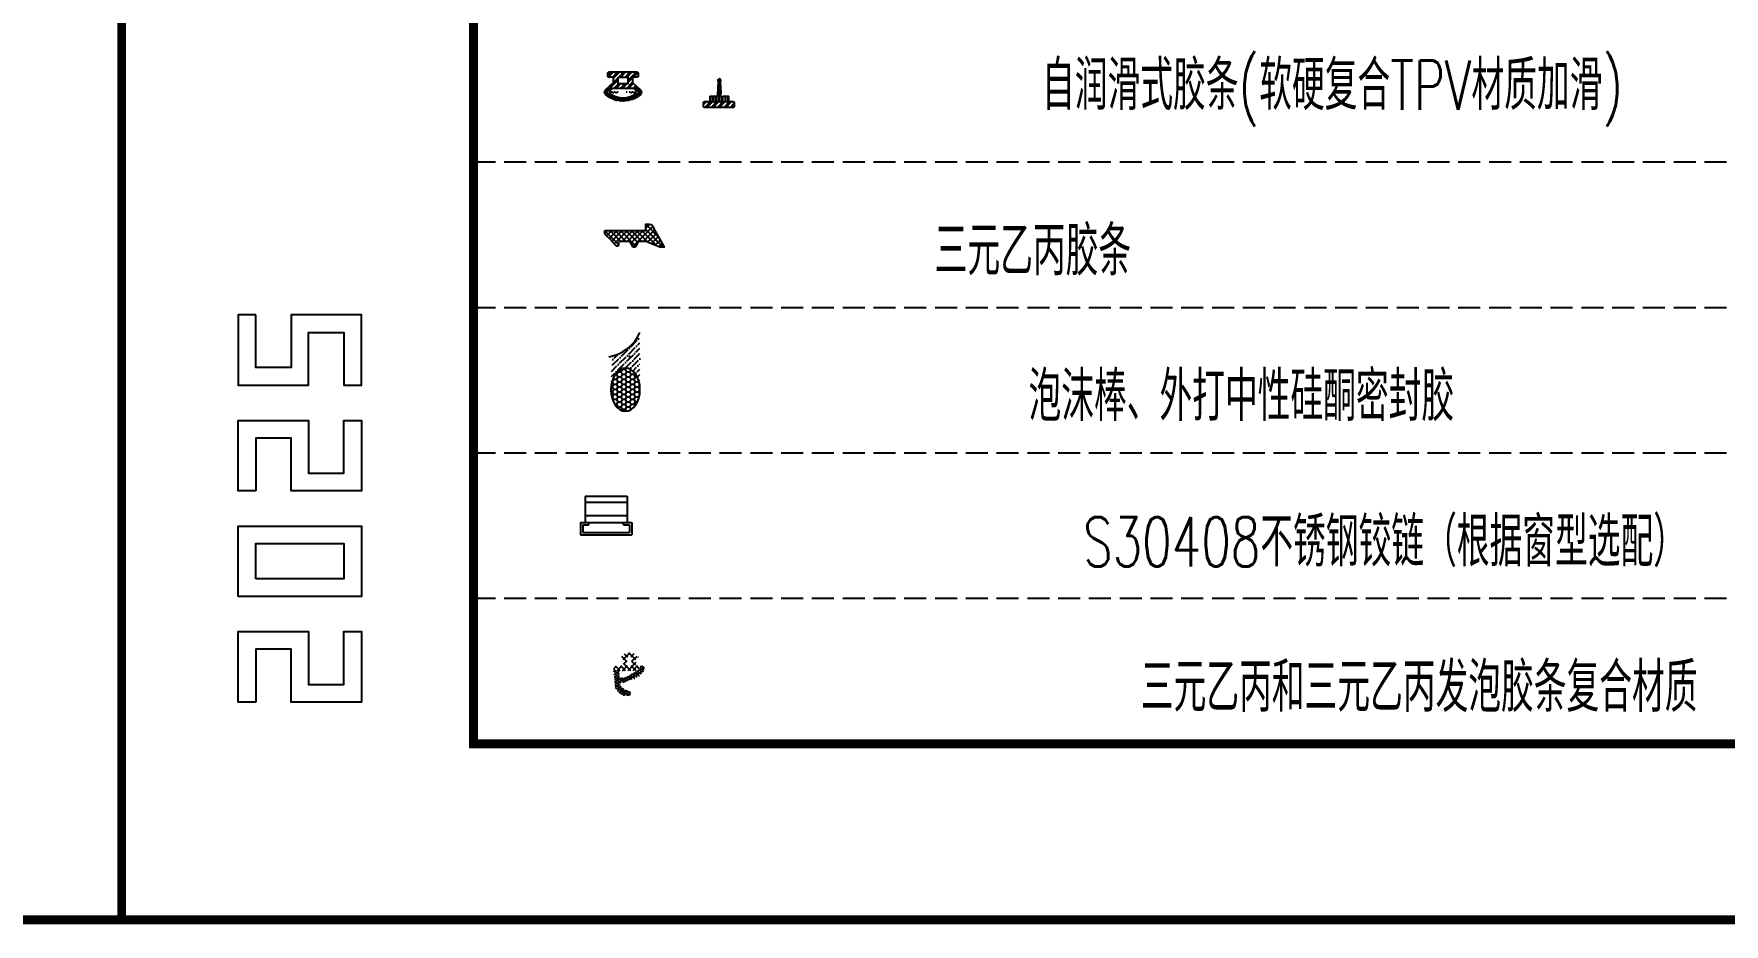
# Model space of a CAD drawing. Extents: x -202236 to 1002404, y -663931 to 1550022.
# Drawn here: x 25690 to 26267, y -357446 to -357142 of the extents above; entities that cross this region are included whole.
import ezdxf
from ezdxf.enums import TextEntityAlignment as Align

# ---------------------------------------------------------------- set-up
doc = ezdxf.new("R2010")
doc.units = 0
doc.linetypes.add('ZN-DASH', pattern=[0.35, 0.25, -0.1])
for name, color, linetype in [('!ZN1-填充-8', 8, 'Continuous'), ('!ZN1-文字-7', 7, 'Continuous'), ('!ZN4-辅助材料-1', 1, 'Continuous'), ('!ZN5-铝材断面-6', 6, 'Continuous'), ('!ZN6-虚线-8', 8, 'ZN-DASH'), ('0-cxFrame', 155, 'Continuous'), ('Fill', 8, 'Continuous')]:
    doc.layers.add(name, color=color, linetype=linetype)
doc.layers.add('0-cxText', color=131, linetype='Continuous', lineweight=25)
doc.styles.add('cx_tuming', font='simhei.ttf')
doc.styles.add('cx_tuqian1', font='')
doc.styles.add('ZN-字体1', font='romans.shx', dxfattribs={"width": 0.7, "bigfont": 'chinese.shx'})
doc.styles.add('ZNTextStyle', font='ROMANS.shx', dxfattribs={"width": 0.7, "bigfont": 'CHINESE.shx'})
doc.styles.add('黑体', font='simhei.ttf', dxfattribs={"height": 12})
doc.styles.get('cx_tuqian1').set_extended_font_data('SimSun')

# ---------------------------------------------------------------- blocks, each defined once
blk = doc.blocks.new('TK22.A2 L(Dragon)')
at = {"layer": '0-cxFrame', "color": 7, "const_width": 0.5}
blk.add_lwpolyline([(0, 0), (-594, 0), (-594, 420), (0, 420)], close=True, dxfattribs=at)
at = {"layer": '0-cxFrame', "const_width": 0.5}
blk.add_lwpolyline([(-80, 10), (-574, 10), (-574, 410), (-80, 410)], close=True, dxfattribs=at)
at = {"layer": 'Defpoints', "color": 2}
for points in [[(-586.372, 34.374), (-587.372, 34.374), (-587.372, 30.374), (-583.372, 30.374), (-583.372, 33.374), (-581.372, 33.374), (-581.372, 30.374), (-580.372, 30.374), (-580.372, 34.374), (-584.372, 34.374), (-584.372, 31.374), (-586.372, 31.374), (-586.372, 34.374)], [(-586.372, 24.374), (-587.372, 24.374), (-587.372, 28.374), (-583.372, 28.374), (-583.372, 25.374), (-581.372, 25.374), (-581.372, 28.374), (-580.372, 28.374), (-580.372, 24.374), (-584.372, 24.374), (-584.372, 27.374), (-586.372, 27.374), (-586.372, 24.374)], [(-586.372, 12.374), (-587.372, 12.374), (-587.372, 16.374), (-583.372, 16.374), (-583.372, 13.374), (-581.372, 13.374), (-581.372, 16.374), (-580.372, 16.374), (-580.372, 12.374), (-584.372, 12.374), (-584.372, 15.374), (-586.372, 15.374), (-586.372, 12.374)]]:
    blk.add_lwpolyline(points, dxfattribs=at)
for points in [[(-587.372, 18.374), (-587.372, 22.374), (-580.372, 22.374), (-580.372, 18.374)], [(-586.372, 19.374), (-586.372, 21.374), (-581.372, 21.374), (-581.372, 19.374)]]:
    blk.add_lwpolyline(points, close=True, dxfattribs=at)
at = {"style": '黑体', "flags": 4}
blk.add_attdef('图幅', text='', height=3.3, dxfattribs=at).set_placement((-40, 3), align=Align.RIGHT)
at = {"layer": '0-cxText', "flags": 4}
for tag, height, style, p in [('建设单位', 3.5, 'cx_tuming', (-45, 240)), ('项目名称', 3.5, 'cx_tuming', (-45, 210)), ('子项名称', 3.5, 'cx_tuming', (-45, 180)), ('工程编号', 3.3, 'cx_tuqian1', (-35, 165)), ('图名1', 3.5, 'cx_tuming', (-45, 87)), ('图名2', 3.5, 'cx_tuming', (-45, 79)), ('图名3', 3.5, 'cx_tuming', (-45, 71)), ('出图日期', 3.3, 'cx_tuqian1', (-39, 60)), ('专业', 3.3, 'cx_tuqian1', (-55, 52)), ('图号', 3.3, 'cx_tuqian1', (-55, 44)), ('版次', 3.3, 'cx_tuqian1', (-20, 44))]:
    blk.add_attdef(tag, text='', height=height, dxfattribs=dict(at, style=style)).set_placement(p, align=Align.MIDDLE)
at = {"layer": 'Defpoints', "color": 6, "flags": 4}
for tag, height, style, p in [('tufu', 3.3, '黑体', (-12, 12)), ('dwfname', 4, 'cx_tuqian1', (-80, 3))]:
    blk.add_attdef(tag, text='', height=height, dxfattribs=dict(at, style=style)).set_placement(p, align=Align.RIGHT)
blk = doc.blocks.new('20220630104636')
at = {"layer": '!ZN1-填充-8'}
h = blk.add_hatch(dxfattribs=at)
h.set_pattern_fill('ANSI32', color=256, scale=0.2)
h.set_pattern_definition([(45, (-36896.7324, 837.1094), (-0.67351921, 0.67351921), []), (45, (-36896.2834, 837.1094), (-0.67351921, 0.67351921), [])])
edge = h.paths.add_edge_path()
edge.add_arc((3.15, 0.9), 0.2, 0, 90)
edge.add_line((3.15, 1.1), (2.1, 1.1))
edge.add_line((2.1, 1.1), (-1.9, 1.1))
edge.add_line((-1.9, 1.1), (-3.15, 1.1))
edge.add_arc((-3.15, 0.9), 0.2, 90, 180)
edge.add_line((-3.35, 0.9), (-3.35, 0.2))
edge.add_arc((-3.15, 0.2), 0.2, 180, 270)
edge.add_line((-3.15, 0), (3.15, 0))
edge.add_arc((3.15, 0.2), 0.2, 270, 360)
edge.add_line((3.35, 0.2), (3.35, 0.9))
at = {"layer": 'Fill'}
h = blk.add_hatch(dxfattribs=at)
h.set_pattern_fill('DOTS', color=8, scale=0.2, angle=90, style=0)
h.set_pattern_definition([(90, (-36874.93458, 835.2653), (-0.3175, 0.15875), [0, -0.3175])])
h.paths.add_polyline_path([(0.46, 2.97), (0.36, 5.42, 2.214265), (-0.16, 5.42), (-0.28, 2.59, -0.40254), (-0.58, 2.3), (-1.75, 2.3, 0.414214), (-1.95, 2.1), (-1.95, 1.1), (-1.9, 1.1), (2.1, 1.1), (2.15, 1.1), (2.15, 2.1, 0.414214), (1.95, 2.3), (0.99, 2.3, -1.02448)])
at = {"layer": '!ZN4-辅助材料-1'}
blk.add_lwpolyline([(2.15, 1.1), (2.15, 2.1, 0.414214), (1.95, 2.3), (0.99, 2.3, -1.02448), (0.46, 2.97), (0.36, 5.42, 2.214265), (-0.16, 5.42), (-0.28, 2.59, -0.404848), (-0.58, 2.3), (-1.75, 2.3, 0.414214), (-1.95, 2.1), (-1.95, 1.1)], format="xyb", dxfattribs=at)
blk.add_lwpolyline([(2.1, 1.1), (-1.9, 1.1), (-3.15, 1.1, 0.414214), (-3.35, 0.9), (-3.35, 0.2, 0.414214), (-3.15, 0), (3.15, 0, 0.414214), (3.35, 0.2), (3.35, 0.9, 0.414214), (3.15, 1.1)], format="xyb", close=True, dxfattribs=at)
blk = doc.blocks.new('20210923155300')
at = {"layer": '!ZN1-填充-8', "ltscale": 20}
h = blk.add_hatch(dxfattribs=at)
h.set_pattern_fill('ANSI36', color=256, scale=0.5)
h.set_pattern_definition([(45, (-9555.3091, 2017.05006), (0.420949506, 1.54348152), [1.984375, -0.396875, 0, -0.396875])])
edge = h.paths.add_edge_path()
edge.add_line((0.97, -5.82), (1.17, -5.04))
edge.add_line((1.17, -5.04), (1.48, -4.32))
edge.add_line((1.48, -4.32), (1.86, -3.7))
edge.add_line((1.86, -3.7), (2.32, -3.19))
edge.add_line((2.32, -3.19), (2.83, -2.81))
edge.add_line((2.83, -2.81), (3.38, -2.58))
edge.add_line((3.38, -2.58), (3.95, -2.5))
edge.add_line((3.95, -2.5), (4.52, -2.58))
edge.add_line((4.52, -2.58), (5.07, -2.81))
edge.add_line((5.07, -2.81), (5.58, -3.19))
edge.add_line((5.58, -3.19), (6.04, -3.7))
edge.add_line((6.04, -3.7), (6.42, -4.32))
edge.add_line((6.42, -4.32), (6.73, -5.04))
edge.add_line((6.73, -5.04), (6.93, -5.84))
edge.add_line((6.93, -5.84), (7.04, -6.67))
edge.add_line((7.04, -6.67), (7.04, -7.09))
edge.add_line((7.04, -7.09), (7.05, -7.09))
edge.add_line((7.05, -7.09), (7.05, 5.08))
edge.add_arc((-1.03, 8.62), 8.82, 283.0925, 336.3328, ccw=False)
edge.add_line((0.97, 0.03), (0.97, -5.82))
at = {"layer": '!ZN1-填充-8', "ltscale": 0.1}
h = blk.add_hatch(dxfattribs=at)
h.set_pattern_fill('HONEY', color=256, scale=0.3875, style=0)
h.set_pattern_definition([(2e-15, (-7405.17657, 1561.3158), (0.922734782, 0.532741048), [0.61515652, -1.23031304]), (120, (-7405.17657, 1561.3158), (-0.922734672, 0.53274124), [0.61515652, -1.23031304]), (60, (-7405.17657, 1561.3158), (1.1e-07, 1.065482286), [-1.23031304, 0.61515652])])
edge = h.paths.add_edge_path()
edge.add_ellipse((3.95, -7.09), major_axis=(0, 4.59), ratio=0.675133, start_angle=0, end_angle=360, ccw=False)
at = {"layer": '!ZN4-辅助材料-1', "color": 1, "ltscale": 0.1}
blk.add_arc((-1.03, 8.62), 8.82, 279.3309, 336.3328, dxfattribs=at)
at = {"layer": '!ZN4-辅助材料-1', "color": 1, "ltscale": 0.1, "extrusion": (0, 0, -1)}
blk.add_ellipse((3.95, -7.09), major_axis=(0, 4.59), ratio=0.675133, dxfattribs=at)
at = {"layer": '!ZN4-辅助材料-1', "color": 1, "ltscale": 0.1}
blk.add_point((4.84, 0), dxfattribs=at)
blk = doc.blocks.new('20210928131713')
at = {"layer": '!ZN1-填充-8'}
h = blk.add_hatch(dxfattribs=at)
h.set_pattern_fill('ANSI37', color=256, scale=0.5)
h.set_pattern_definition([(45, (-7850.20185, 3525.336), (-0.56126601, 0.56126601), []), (135, (-7850.20185, 3525.336), (-0.56126601, -0.56126601), [])])
edge = h.paths.add_edge_path()
edge.add_line((-5.73, 0), (3.01, 0))
edge.add_line((3.01, 0), (3.01, 1.36))
edge.add_line((3.01, 1.36), (3.76, 1.36))
edge.add_arc((3.76, 0.47), 0.883, 3.0128, 90, ccw=False)
edge.add_line((4.64, 0.52), (6.9, -3.5))
edge.add_line((6.9, -3.5), (6.01, -3.5))
edge.add_line((6.01, -3.5), (3.51, -2.53))
edge.add_arc((2.9, -3.17), 0.883, 46.2087, 90)
edge.add_line((2.9, -2.28), (1.72, -2.28))
edge.add_arc((1.72, -2.73), 0.441, 90, 171.8699)
edge.add_line((1.28, -2.66), (0.93, -3.27))
edge.add_arc((0.66, -3.23), 0.265, 270, 351.8699, ccw=False)
edge.add_line((0.66, -3.5), (0.42, -3.5))
edge.add_arc((0.42, -3.23), 0.265, 188.1301, 270, ccw=False)
edge.add_line((0.16, -3.27), (-0.2, -2.66))
edge.add_arc((-0.64, -2.73), 0.441, 8.1301, 90)
edge.add_line((-0.64, -2.28), (-2.37, -2.28))
edge.add_arc((-2.37, -2.73), 0.441, 90, 180)
edge.add_line((-2.81, -2.73), (-2.81, -3.06))
edge.add_arc((-3.08, -3.06), 0.265, -90, 0, ccw=False)
edge.add_line((-3.08, -3.32), (-3.15, -3.32))
edge.add_arc((-3.15, -3.06), 0.265, 197.8189, 270, ccw=False)
edge.add_line((-3.4, -3.14), (-4.09, -2.42))
edge.add_arc((-4.51, -2.56), 0.441, 17.8189, 54.1623)
edge.add_line((-4.25, -2.2), (-5.62, -0.79))
edge.add_arc((-3.98, -0.18), 1.75, 179.5043, 200.4266, ccw=False)
edge.add_line((-5.73, -0.16), (-5.73, 0))
at = {"layer": '!ZN4-辅助材料-1'}
blk.add_lwpolyline([(-5.73, 0), (3.01, 0), (3.01, 1.36), (3.76, 1.36, -0.398895), (4.64, 0.52), (6.9, -3.5), (6.01, -3.5), (3.51, -2.53, 0.193435), (2.9, -2.28), (1.72, -2.28, 0.373238), (1.28, -2.66), (0.93, -3.27, -0.373238), (0.66, -3.5), (0.42, -3.5, -0.373238), (0.16, -3.27), (-0.2, -2.66, 0.373238), (-0.64, -2.28), (-2.37, -2.28, 0.414214), (-2.81, -2.73), (-2.81, -3.06, -0.414214), (-3.08, -3.32), (-3.15, -3.32, -0.325794), (-3.4, -3.14), (-4.09, -2.42, 0.159921), (-4.25, -2.2), (-5.62, -0.79, -0.091546), (-5.73, -0.16), (-5.73, 0)], format="xyb", dxfattribs=at)
blk = doc.blocks.new('20211101150051')
at = {"layer": '!ZN1-填充-8'}
h = blk.add_hatch(dxfattribs=at)
h.set_pattern_fill('ANSI32', color=256, scale=0.2)
h.set_pattern_definition([(45, (-22469.2359, -545.0251), (-0.67351921, 0.67351921), []), (45, (-22468.78685, -545.0251), (-0.67351921, 0.67351921), [])])
h.paths.add_polyline_path([(-1.07, -2.61), (-1.07, -1.2), (1.03, -1.2), (1.03, -2.61)], flags=16)
edge = h.paths.add_edge_path()
edge.add_line((0.98, -0.1), (-2.97, -0.1))
edge.add_arc((-2.97, -0.4), 0.3, 90, 180)
edge.add_line((-3.27, -0.4), (-3.27, -0.9))
edge.add_arc((-2.97, -0.9), 0.3, 180, 270)
edge.add_line((-2.97, -1.2), (-2.07, -1.2))
edge.add_line((-2.07, -1.2), (-2.07, -2.33))
edge.add_line((-2.07, -2.33), (-2.89, -3.1))
edge.add_line((-2.89, -3.1), (-2.41, -3.61))
edge.add_line((-2.41, -3.61), (2.37, -3.61))
edge.add_line((2.37, -3.61), (2.85, -3.1))
edge.add_line((2.85, -3.1), (2.03, -2.33))
edge.add_line((2.03, -2.33), (2.03, -1.2))
edge.add_line((2.03, -1.2), (2.93, -1.2))
edge.add_arc((2.93, -0.9), 0.3, 270, 360)
edge.add_line((3.23, -0.9), (3.23, -0.4))
edge.add_arc((2.93, -0.4), 0.3, 0, 90)
edge.add_line((2.93, -0.1), (1.56, -0.1))
edge.add_line((1.56, -0.1), (1.47, -0.1))
edge.add_arc((1.3, 0.09), 0.254, 228.3464, 311.6536, ccw=False)
edge.add_line((1.13, -0.1), (0.98, -0.1))
at = {"layer": 'Fill'}
h = blk.add_hatch(dxfattribs=at)
h.set_pattern_fill('DOTS', color=8, scale=0.2, angle=90, style=0)
h.set_pattern_definition([(90, (-22455.20643, -550.04346), (-0.3175, 0.15875), [0, -0.3175])])
edge = h.paths.add_edge_path()
edge.add_arc((-3.16, -4.41), 0.3, 57.0839, 309.1829, ccw=False)
edge.add_line((-3, -4.15), (-2.41, -3.61))
edge.add_line((-2.41, -3.61), (-2.89, -3.1))
edge.add_line((-2.89, -3.1), (-3.74, -3.9))
edge.add_arc((-3.27, -4.41), 0.7, 133.1291, 229.6722)
edge.add_arc((-0.02, -0.59), 5.71, 229.6421, 310.3621)
edge.add_arc((3.23, -4.41), 0.7, 310.3621, 406.8709)
edge.add_line((3.71, -3.9), (2.85, -3.1))
edge.add_line((2.85, -3.1), (2.37, -3.61))
edge.add_line((2.37, -3.61), (2.96, -4.15))
edge.add_arc((3.12, -4.41), 0.3, -129.1829, 122.9161, ccw=False)
edge.add_arc((-0.02, -0.59), 5.01, 233.9354, 306.0646, ccw=False)
at = {"layer": '!ZN4-辅助材料-1'}
for points in [[(2.85, -3.1), (3.71, -3.9, -0.447892), (3.68, -4.94, -0.367553), (-3.72, -4.94, -0.447892), (-3.74, -3.9), (-2.89, -3.1), (-2.41, -3.61), (-3, -4.15, 1.964708), (-2.97, -4.64, 0.325543), (2.93, -4.64, 1.964708), (2.96, -4.15), (2.37, -3.61)], [(-2.41, -3.61), (-2.89, -3.1), (-2.07, -2.33), (-2.07, -1.2), (-2.97, -1.2, -0.414214), (-3.27, -0.9), (-3.27, -0.4, -0.414214), (-2.97, -0.1), (2.93, -0.1, -0.414214), (3.23, -0.4), (3.23, -0.9, -0.414214), (2.93, -1.2), (2.03, -1.2), (2.03, -2.33), (2.85, -3.1), (2.37, -3.61)]]:
    blk.add_lwpolyline(points, format="xyb", close=True, dxfattribs=at)
blk.add_lwpolyline([(-1.07, -1.2), (1.03, -1.2), (1.03, -2.61), (-1.07, -2.61)], close=True, dxfattribs=at)
blk = doc.blocks.new('20220622120141')
at = {"layer": '!ZN1-填充-8'}
h = blk.add_hatch(dxfattribs=at)
h.set_pattern_fill('ANSI37', color=256, scale=0.5)
h.set_pattern_definition([(45, (-8115.2828, -1044.1604), (-0.56126601, 0.56126601), []), (135, (-8115.2828, -1044.1604), (-0.56126601, -0.56126601), [])])
edge = h.paths.add_edge_path()
edge.add_arc((3.03, -0.47), 1.76, 275.6036, 311.8622)
edge.add_line((4.2, -1.78), (4.2, 3.39))
edge.add_line((4.2, 3.39), (3.69, 3.37))
edge.add_arc((3.7, 2.87), 0.5, 91.7764, 180)
edge.add_line((3.2, 2.87), (3.2, 1.3))
edge.add_line((3.2, 1.3), (1.8, 1.3))
edge.add_line((1.8, 1.3), (1.8, 1.69))
edge.add_arc((1.53, 1.68), 0.267, 0.8001, 142.8018)
edge.add_line((1.32, 1.84), (0.4, 0.77))
edge.add_line((0.4, 0.77), (0.4, -0.77))
edge.add_line((0.4, -0.77), (1.31, -1.84))
edge.add_arc((1.53, -1.68), 0.268, 215.2517, 353.9156)
edge.add_line((1.8, -1.71), (1.8, -1.3))
edge.add_line((1.8, -1.3), (3.2, -1.3))
edge.add_line((3.2, -1.3), (3.2, -2.22))
edge = h.paths.add_edge_path()
edge.add_arc((1.47, 0.3), 0.2, 90, 140.3811)
edge.add_line((1.32, 0.43), (1.18, 0.26))
edge.add_arc((1.33, 0.13), 0.2, 140.3811, 180)
edge.add_line((1.13, 0.13), (1.13, -0.13))
edge.add_arc((1.33, -0.13), 0.2, 180, 219.6248)
edge.add_line((1.18, -0.26), (1.32, -0.43))
edge.add_arc((1.47, -0.3), 0.2, 219.6248, 270)
edge.add_line((1.47, -0.5), (3, -0.5))
edge.add_arc((3, -0.3), 0.2, 270, 360)
edge.add_line((3.2, -0.3), (3.2, 0.3))
edge.add_arc((3, 0.3), 0.2, 360, 450)
edge.add_line((3, 0.5), (1.47, 0.5))
h = blk.add_hatch(dxfattribs=at)
h.set_pattern_fill('HONEY', color=256, scale=0.1, angle=-90)
h.set_pattern_definition([(270, (-1388.6572, 10346.1942), (0.2749630645, -0.47625), [0.3175, -0.635]), (30, (-1388.6572, 10346.1942), (0.274963066, 0.476249999), [0.3175, -0.635]), (330, (-1388.6572, 10346.1942), (0.549926131, -1e-09), [-0.635, 0.3175])])
h.paths.add_polyline_path([(5.63, 2.17), (4.2, 2.28), (4.2, 3.39), (6.9, 3.18, -0.412098), (9.55, 0.21, -0.936664), (8.46, 0.34, 0.35218), (7.08, 2.04, 0.443708), (6.82, 1.9, -0.060371), (5.35, -1.91, -0.194633), (3.44, -3.2, -0.466307), (3.2, -3), (3.2, -2.22, 0.159541), (4.2, -1.78, 0.085828), (5.8, 1.92, 0.458667)])
blk = doc.blocks.new('A$Ca30493ce')
at = {"layer": '!ZN4-辅助材料-1'}
for p, q in [((-4.5, 0), (-4.5, -5.6)), ((-4.5, 0), (4.5, 0)), ((4.5, 0), (4.5, -5.6)), ((-4.5, -1.25), (4.5, -1.25)), ((-5.5, -5.6), (5.5, -5.6)), ((-5.5, -5.6), (-5.5, -8.25)), ((-5, -6.1), (-5, -7.75)), ((-5, -6.1), (-3.7, -6.1)), ((-4.5, -4.1), (4.5, -4.1)), ((-3.7, -6.1), (-3.7, -5.6)), ((3.7, -6.1), (3.7, -5.6)), ((3.7, -6.1), (5, -6.1)), ((5, -6.1), (5, -7.75)), ((5.5, -5.6), (5.5, -8.25)), ((-5.5, -8.25), (5.5, -8.25)), ((-5, -7.75), (5, -7.75))]:
    blk.add_line(p, q, dxfattribs=at)

msp = doc.modelspace()

# ---------------------------------------------------------------- linework, layer by layer
at = {"layer": '!ZN6-虚线-8', "ltscale": 30}
for p, q in [((25839.96, -357185.67), (26564.88, -357185.67)), ((25839.96, -357235.27), (26564.88, -357235.27)), ((25839.96, -357284.87), (26564.88, -357284.87)), ((25839.96, -357334.47), (26564.88, -357334.47)), ((25839.96, -357384.07), (26564.88, -357384.07))]:
    msp.add_line(p, q, dxfattribs=at)
msp.add_lwpolyline([(26564.88, -357384.07), (26564.88, -356435.27), (25839.96, -356435.27), (25839.96, -357384.07)], dxfattribs=at)

# ---------------------------------------------------------------- block references
at = {"layer": '!ZN4-辅助材料-1', "ltscale": 30, "xscale": 1.6, "yscale": 1.6, "zscale": 1.6}
msp.add_blockref('20220630104636', (25923.69, -357167), dxfattribs=at)
at = {"layer": '!ZN5-铝材断面-6', "ltscale": 20, "xscale": -1.6, "yscale": 1.6, "zscale": 1.6, "rotation": 90}
msp.add_blockref('20220622120141', (25893.25, -357352.42), dxfattribs=at)
at = {"ltscale": 20, "xscale": 1.6, "yscale": 1.6, "zscale": 1.6}
for name, p in [('20211101150051', (25891.03, -357154.85)), ('20210923155300', (25885.5, -357251.99))]:
    msp.add_blockref(name, p, dxfattribs=at)
at = {"ltscale": 30, "xscale": 1.6, "yscale": 1.6, "zscale": 1.6}
for name, p in [('20210928131713', (25893.94, -357209.11)), ('A$Ca30493ce', (25885.24, -357299.68))]:
    msp.add_blockref(name, p, dxfattribs=at)
at = {"layer": '0-cxFrame', "xscale": 6, "yscale": 6, "zscale": 6}
for p in [(25719.96, -357444.07), (29283.96, -357444.07)]:
    msp.add_blockref('TK22.A2 L(Dragon)', p, dxfattribs=at)

# ---------------------------------------------------------------- texts
at = {"layer": '!ZN1-文字-7', "ltscale": 30, "width": 0.7}
for s, style, p in [('自润滑式胶条(软硬复合TPV材质加滑)', 'ZNTextStyle', (26232.2, -357159.55)), ('三元乙丙胶条', 'ZNTextStyle', (26064.36, -357216)), ('泡沫棒、外打中性硅酮密封胶', 'ZNTextStyle', (26174.57, -357265.6)), ('S30408不锈钢铰链（根据窗型选配）', 'ZNTextStyle', (26253.67, -357315.2)), ('三元乙丙和三元乙丙发泡胶条复合材质', 'ZN-字体1', (26257.59, -357364.8))]:
    msp.add_text(s, height=16.8, dxfattribs=dict(at, style=style)).set_placement(p, align=Align.MIDDLE_RIGHT)

doc.saveas('drawing.dxf')
